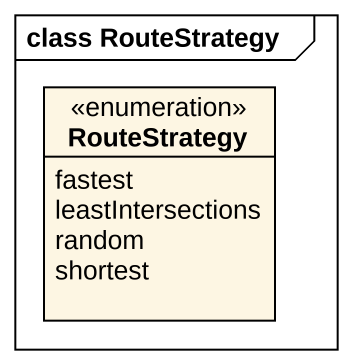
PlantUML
@startuml
mainframe class RouteStrategy
hide circle
hide empty members
enum RouteStrategy {
  fastest
  leastIntersections
  random
  shortest
}
@enduml
